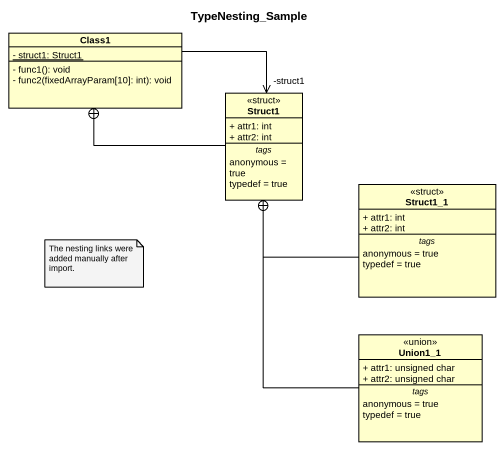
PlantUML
@startuml
title TypeNesting_Sample
hide circle
hide empty members
skinparam classAttributeIconSize 0
class Class1 {
  {static} - struct1: Struct1
  - func1(): void
  - func2(fixedArrayParam[10]: int): void
}
class Struct1 <<struct>> {
  + attr1: int
  + attr2: int
  -- tags --
  anonymous = true
  typedef = true
}
class Struct1_1 <<struct>> {
  + attr1: int
  + attr2: int
  -- tags --
  anonymous = true
  typedef = true
}
class Union1_1 <<union>> {
  + attr1: unsigned char
  + attr2: unsigned char
  -- tags --
  anonymous = true
  typedef = true
}
Class1 -right-> "-struct1" Struct1
Struct1 -left-+ Class1
Struct1_1 -left-+ Struct1
Union1_1 -up-+ Struct1
note as N1
  The nesting links were added manually after import.
end note
@enduml
